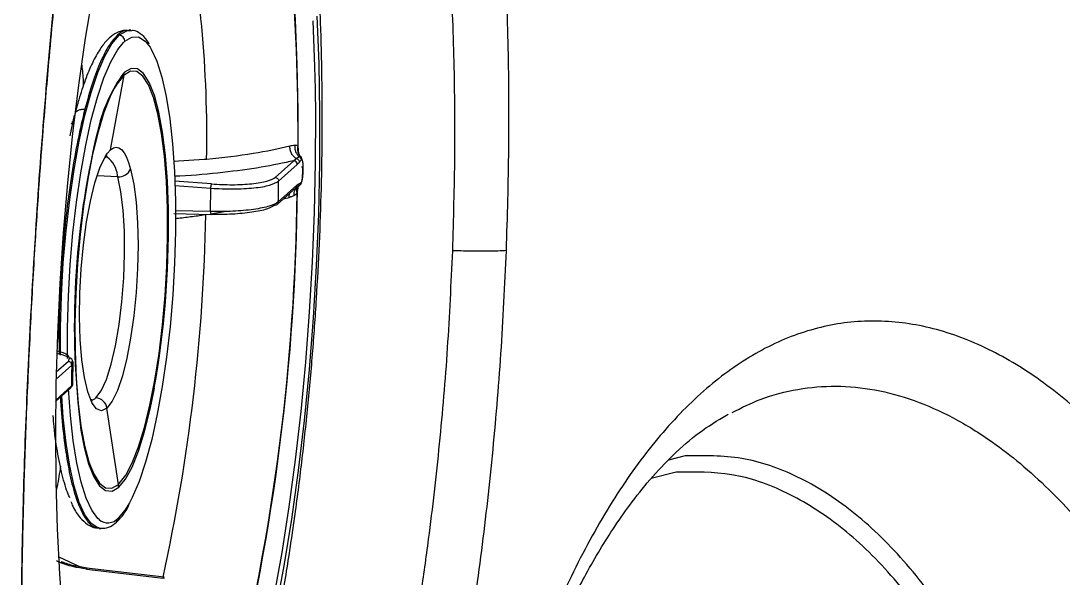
# Model space of a CAD drawing. Extents: x 400 to 501, y 484 to 634.
# Drawn here: x 411.449 to 414.917, y 553.985 to 555.84 of the extents above; entities that cross this region are included whole.
import ezdxf

# ---------------------------------------------------------------- set-up
doc = ezdxf.new("R2010")
doc.units = 0
doc.header["$MEASUREMENT"] = 0
doc.layers.add('1', color=4, linetype='Continuous')
doc.layers.add('DIM', color=3, linetype='Continuous')

# ---------------------------------------------------------------- blocks, each defined once
blk = doc.blocks.new('2026 GRANDEE')
at = {"layer": '1', "color": 3, "linetype": 'Continuous', "lineweight": 25}
for p, q in [((-38.6488, -41.0485), (-38.6539, -41.0482)), ((-38.6102, -41.0322), (-38.616, -41.0318)), ((-38.6339, -41.0727), (-38.6299, -41.0689)), ((-38.6774, -41.4299), (-38.6322, -41.1811)), ((-38.8122, -41.3829), (-38.7967, -41.3147)), ((-38.808, -41.342), (-38.7991, -41.3368)), ((-38.8016, -41.3362), (-38.8064, -41.3383)), ((-38.6877, -41.4416), (-38.6774, -41.4299)), ((-38.3662, -41.4627), (-38.4674, -41.469)), ((-38.3575, -41.4619), (-38.3662, -41.4627)), ((-38.067, -41.4664), (-38.1291, -41.5218)), ((-38.1181, -41.5341), (-38.0559, -41.4786)), ((-38.0577, -41.4594), (-38.067, -41.4664)), ((-38.0492, -41.453), (-38.0577, -41.4594)), ((-38.0457, -41.4525), (-38.0492, -41.453)), ((-38.653, -41.5194), (-38.7222, -41.5163)), ((-38.0376, -41.5031), (-38.0373, -41.4879)), ((-38.0373, -41.4879), (-38.0375, -41.4854)), ((-38.341, -41.5437), (-38.4641, -41.5345)), ((-38.4639, -41.549), (-38.3435, -41.5579)), ((-38.057, -41.548), (-38.119, -41.6035)), ((-38.0557, -41.5526), (-38.0505, -41.5503)), ((-38.3445, -41.6356), (-38.3434, -41.5579)), ((-38.1231, -41.612), (-38.0606, -41.5562)), ((-38.0605, -41.5561), (-38.0545, -41.5521)), ((-38.1017, -41.5929), (-38.0829, -41.5882)), ((-38.4665, -41.6424), (-38.3424, -41.6452)), ((-38.3445, -41.6356), (-38.4624, -41.6329)), ((-38.3688, -41.6467), (-38.3601, -41.6455)), ((-38.344, -41.6427), (-38.2995, -41.635)), ((-38.8175, -42.134), (-38.8581, -42.1702)), ((-38.8064, -42.1462), (-38.8047, -42.1346)), ((-38.8027, -42.2046), (-38.8018, -42.1349)), ((-38.8586, -42.1928), (-38.8064, -42.1462)), ((-38.8057, -42.2046), (-38.8074, -42.2156)), ((-38.86, -42.2674), (-38.8106, -42.2233)), ((-38.8074, -42.2156), (-38.8599, -42.2625)), ((-38.6509, -42.5432), (-38.6892, -42.2894)), ((-36.6276, -42.3126), (-36.6215, -42.3098)), ((-36.765, -42.4488), (-36.8205, -42.4623)), ((-36.7947, -42.5031), (-36.8779, -42.5234)), ((-38.7152, -42.6896), (-38.7094, -42.6899)), ((-38.6629, -42.673), (-38.6578, -42.6687)), ((-38.7795, -42.8177), (-38.8488, -42.786)), ((-38.8415, -42.7998), (-38.8342, -42.8029)), ((-38.7548, -42.822), (-38.7903, -42.8158)), ((-38.7577, -42.8251), (-38.5025, -42.8553)), ((-38.4986, -42.8525), (-38.7571, -42.8219))]:
    blk.add_line(p, q, dxfattribs=at)
at = {"layer": '1', "color": 3, "linetype": 'Continuous', "lineweight": 25, "flags": 128}
for points in [[(-38.0529, -41.4217), (-38.0531, -41.3013), (-38.0561, -41.1467), (-38.0621, -40.9974), (-38.0712, -40.8543), (-38.0832, -40.7185), (-38.098, -40.591), (-38.1157, -40.4727), (-38.1359, -40.3644), (-38.1587, -40.2669), (-38.1838, -40.1809), (-38.211, -40.1071), (-38.2213, -40.0836)], [(-38.5108, -40.1058), (-38.547, -40.1878), (-38.5823, -40.2819), (-38.6164, -40.3875), (-38.6492, -40.5038), (-38.6802, -40.63), (-38.7095, -40.7652), (-38.7366, -40.9084), (-38.7614, -41.0586), (-38.7838, -41.2147), (-38.8036, -41.3755), (-38.8206, -41.5399), (-38.8348, -41.7068), (-38.8459, -41.8748), (-38.854, -42.0429), (-38.859, -42.2098), (-38.8608, -42.3742), (-38.8594, -42.5351), (-38.8549, -42.6913), (-38.8472, -42.8415), (-38.8365, -42.9848)], [(-38.1765, -40.2211), (-38.1743, -40.2284), (-38.1495, -40.3214), (-38.1273, -40.4263), (-38.1078, -40.5424), (-38.0911, -40.6686), (-38.0775, -40.8041), (-38.0669, -40.9478), (-38.0595, -41.0987), (-38.0554, -41.2554), (-38.0545, -41.4169)], [(-38.3302, -43.6461), (-38.293, -43.5617), (-38.2568, -43.4645), (-38.2218, -43.3552), (-38.1883, -43.2346), (-38.1566, -43.1037), (-38.1269, -42.9634), (-38.0994, -42.8148), (-38.0744, -42.6591), (-38.052, -42.4975), (-38.0324, -42.3311), (-38.0157, -42.1613), (-38.0022, -41.9892), (-37.9918, -41.8164), (-37.9847, -41.6439), (-37.9809, -41.4733), (-37.9804, -41.3057), (-37.9833, -41.1424), (-37.9896, -40.9848)], [(-37.9956, -41.2278), (-37.9973, -41.1532), (-38.0032, -41.0008)], [(-38.8439, -42.1136), (-38.8437, -42.0219), (-38.8406, -41.9147), (-38.8344, -41.8065), (-38.8253, -41.6993), (-38.8133, -41.5948), (-38.7987, -41.4949), (-38.7818, -41.4012), (-38.7628, -41.3153), (-38.742, -41.2387), (-38.7198, -41.1727), (-38.6966, -41.1184), (-38.6728, -41.0768), (-38.6488, -41.0485)], [(-38.6473, -41.0472), (-38.6235, -41.0336), (-38.6081, -41.0324)], [(-38.6299, -41.0689), (-38.6065, -41.0548), (-38.5838, -41.0545), (-38.562, -41.068), (-38.5454, -41.0889)], [(-38.8201, -42.1239), (-38.8202, -42.0225), (-38.8173, -41.9175), (-38.8113, -41.8117), (-38.8024, -41.7067), (-38.7907, -41.6043), (-38.7765, -41.5064), (-38.76, -41.4146), (-38.7414, -41.3304), (-38.7211, -41.2553), (-38.6994, -41.1906), (-38.6767, -41.1374), (-38.6534, -41.0966), (-38.6339, -41.0727)], [(-38.5454, -41.0889), (-38.5416, -41.0951), (-38.5229, -41.1353), (-38.5062, -41.1879), (-38.4918, -41.2521), (-38.4799, -41.3268), (-38.4708, -41.4105), (-38.4646, -41.5021), (-38.4614, -41.5997), (-38.4613, -41.7019), (-38.4643, -41.8068), (-38.4702, -41.9127), (-38.4791, -42.0177), (-38.4908, -42.12), (-38.505, -42.2179), (-38.5216, -42.3098), (-38.5402, -42.394), (-38.5605, -42.469), (-38.5822, -42.5337), (-38.6048, -42.5869), (-38.6141, -42.6047)], [(-38.6483, -42.5408), (-38.6264, -42.5129), (-38.6048, -42.4719), (-38.584, -42.4186), (-38.5643, -42.3541), (-38.5462, -42.2797), (-38.5299, -42.1969), (-38.516, -42.1073), (-38.5045, -42.0128), (-38.4958, -41.9152), (-38.4901, -41.8166), (-38.4874, -41.719), (-38.4878, -41.6241), (-38.4913, -41.5341), (-38.4978, -41.4507), (-38.5073, -41.3756), (-38.5194, -41.3103), (-38.534, -41.2561), (-38.5508, -41.2141), (-38.5693, -41.1852), (-38.5894, -41.1699), (-38.6105, -41.1685), (-38.6322, -41.1811)], [(-38.4845, -41.6467), (-38.4848, -41.6259), (-38.4882, -41.5338), (-38.4947, -41.4485), (-38.5042, -41.3715), (-38.5165, -41.3046), (-38.5313, -41.249), (-38.5483, -41.2059), (-38.5672, -41.1761), (-38.5876, -41.1604), (-38.6091, -41.1589), (-38.6313, -41.1717)], [(-38.6347, -41.1835), (-38.6566, -41.2114), (-38.6654, -41.2264)], [(-38.6654, -41.2264), (-38.6782, -41.2524), (-38.6991, -41.3057), (-38.7188, -41.3702), (-38.7369, -41.4447), (-38.7531, -41.5275), (-38.7671, -41.617), (-38.7786, -41.7116), (-38.7872, -41.8091), (-38.793, -41.9077), (-38.7957, -42.0054), (-38.7953, -42.1002), (-38.7918, -42.1902), (-38.7852, -42.2736), (-38.7758, -42.3487), (-38.7637, -42.414), (-38.7491, -42.4682), (-38.7441, -42.4827)], [(-38.1323, -42.9152), (-38.1064, -42.77), (-38.0828, -42.6184), (-38.0617, -42.4614), (-38.0433, -42.3003), (-38.0277, -42.1361), (-38.015, -41.97), (-38.0053, -41.8032), (-37.9986, -41.637), (-37.995, -41.4725), (-37.9946, -41.3108), (-37.9956, -41.2278)], [(-38.7354, -42.2779), (-38.7395, -42.2707), (-38.7531, -42.2357), (-38.7644, -42.1879), (-38.7729, -42.1289), (-38.7784, -42.0608), (-38.7806, -41.9858), (-38.7795, -41.9065), (-38.7752, -41.8256), (-38.7677, -41.7458), (-38.7573, -41.67), (-38.7444, -41.6006), (-38.7294, -41.54), (-38.7129, -41.4903), (-38.6953, -41.4532), (-38.6877, -41.4416)], [(-38.6774, -41.4299), (-38.6679, -41.4235), (-38.6585, -41.4213), (-38.6494, -41.4232), (-38.6406, -41.4294), (-38.6323, -41.4397), (-38.6244, -41.4541), (-38.6171, -41.4723), (-38.6104, -41.4943)], [(-38.6104, -41.4943), (-38.5999, -41.544), (-38.5922, -41.604), (-38.5875, -41.6724), (-38.5859, -41.7469), (-38.5875, -41.8252), (-38.5922, -41.9045), (-38.5999, -41.9824), (-38.6104, -42.0563), (-38.6232, -42.1237), (-38.638, -42.1825), (-38.6543, -42.2307), (-38.6715, -42.2667), (-38.6892, -42.2894)], [(-38.7259, -42.255), (-38.7083, -42.2317), (-38.6911, -42.194), (-38.675, -42.1433), (-38.6607, -42.0817), (-38.6487, -42.0115), (-38.6395, -41.9353), (-38.6333, -41.8561), (-38.6305, -41.777), (-38.6312, -41.701), (-38.6353, -41.631), (-38.6427, -41.5697), (-38.653, -41.5194)], [(-38.7153, -42.6602), (-38.7195, -42.6564), (-38.7399, -42.6293), (-38.7587, -42.5891), (-38.7754, -42.5364), (-38.7898, -42.4722), (-38.8016, -42.3976), (-38.8107, -42.3138), (-38.8168, -42.2254)], [(-38.6502, -42.5527), (-38.6279, -42.5259), (-38.6058, -42.4855), (-38.5845, -42.4324), (-38.5643, -42.3677), (-38.5456, -42.2927), (-38.5315, -42.2234)], [(-38.7118, -42.6897), (-38.7196, -42.688), (-38.7418, -42.6734), (-38.7625, -42.645), (-38.7816, -42.6033), (-38.7986, -42.5489), (-38.8132, -42.4828), (-38.8252, -42.4061), (-38.8344, -42.3202), (-38.8394, -42.249)], [(-38.6892, -42.2894), (-38.7069, -42.298), (-38.7239, -42.2917), (-38.7354, -42.2779)], [(-38.7757, -42.3632), (-38.765, -42.4198), (-38.7502, -42.4754), (-38.7332, -42.5185), (-38.7143, -42.5483), (-38.6939, -42.5641), (-38.6724, -42.5656), (-38.6502, -42.5527)], [(-38.7441, -42.4827), (-38.7323, -42.5102), (-38.7137, -42.5392), (-38.6937, -42.5545), (-38.6726, -42.5558), (-38.6509, -42.5432)], [(-38.6141, -42.6047), (-38.6281, -42.6277), (-38.6517, -42.6554)]]:
    blk.add_lwpolyline(points, dxfattribs=at)
at = {"layer": '1', "color": 3, "linetype": 'Continuous', "lineweight": 25}
for centre, radius, start, end in [((-42.3472, -41.3878), 3.9904, 358.9346, 11.6394), ((-38.5914, -41.1125), 0.086, 130.5548, 131.8559), ((-38.6502, -41.0688), 0.0203, 359.6015, 86.0875), ((-38.2173, -41.4787), 0.5154, 143.4451, 168.311), ((-38.5733, -41.247), 0.0884, 131.7847, 134.0408), ((-38.6886, -41.1709), 0.0573, 349.7173, 359.2235), ((-36.0532, -42.0151), 2.7446, 166.4963, 187.2852), ((-38.7398, -41.5228), 0.0858, 5.7079, 53.3798), ((-38.0681, -41.4785), 0.0122, 359.6015, 84.6573), ((-38.9915, -41.6096), 0.3502, 14.9174, 15.7973), ((-38.6501, -41.4757), 0.0438, 266.1296, 334.8925), ((-38.068, -41.548), 0.011, 312.0118, 359.5925), ((-45.2466, -41.5005), 7.1902, 345.96367, 359.4159), ((-45.4449, -41.4801), 7.3904, 346.13309, 359.36885), ((-41.5621, -41.6858), 3.0778, 349.9411, 0.7276), ((-44.4925, -41.5331), 6.1334, 347.58244, 358.94988), ((-38.7446, -42.2374), 0.0256, 273.1409, 316.7327), ((-38.7294, -42.2956), 0.0407, 8.6928, 85.0796), ((-38.7102, -42.4769), 0.0889, 311.7918, 314.0337), ((-38.709, -42.552), 0.0587, 359.2374, 8.5807), ((-38.6858, -42.6264), 0.0448, 228.8966, 319.6155), ((-38.6701, -42.6553), 0.0184, 312.354, 359.5221)]:
    blk.add_arc(centre, radius, start, end, dxfattribs=at)
for points, knots in [([(-38.9437, -42.0059), (-38.9361, -41.8708), (-38.9209, -41.6011), (-38.8899, -41.2009), (-38.8537, -40.8125), (-38.8122, -40.4421), (-38.7664, -40.095), (-38.7169, -39.7765), (-38.6649, -39.4875), (-38.6274, -39.3188), (-38.609, -39.2359)], [0, 0, 0, 0, 0.130507, 0.260505, 0.389534, 0.517054, 0.642456, 0.765134, 0.884483, 1, 1, 1, 1]), ([(-38.9427, -42.0048), (-38.938, -41.9184), (-38.9294, -41.7606), (-38.915, -41.5472), (-38.9025, -41.3786), (-38.8914, -41.2416), (-38.8756, -41.0582), (-38.8525, -40.8162), (-38.8198, -40.52), (-38.7841, -40.2378), (-38.7547, -40.0329), (-38.7331, -39.8949), (-38.7184, -39.8045), (-38.6996, -39.6948), (-38.6751, -39.562), (-38.6457, -39.414), (-38.6236, -39.317), (-38.6121, -39.2668)], [0, 0, 0, 0, 0.0842268, 0.153685, 0.2083863, 0.2496864, 0.2890878, 0.3907135, 0.4935272, 0.5963196, 0.6948559, 0.7249673, 0.7580639, 0.8030217, 0.8596734, 0.9274043, 1, 1, 1, 1]), ([(-37.3642, -39.525), (-37.2516, -39.5853), (-37.0261, -39.706), (-36.6532, -39.9009), (-36.2518, -40.1046), (-35.811, -40.3197), (-35.4265, -40.5077), (-35.1252, -40.6695), (-34.918, -40.7925), (-34.7457, -40.9129), (-34.6114, -41.03), (-34.5139, -41.1328), (-34.4304, -41.2454), (-34.3626, -41.3653), (-34.3098, -41.487), (-34.2663, -41.6207), (-34.2228, -41.8014), (-34.1873, -42.0331), (-34.1623, -42.3122), (-34.1474, -42.5944), (-34.1386, -42.8778), (-34.132, -43.252), (-34.1293, -43.7167), (-34.1294, -44.0867), (-34.1295, -44.2715)], [0, 0, 0, 0, 0.100112, 0.200649, 0.300724, 0.400619, 0.500675, 0.542374, 0.583963, 0.625534, 0.646387, 0.66732, 0.688265, 0.703912, 0.719523, 0.7351, 0.750689, 0.778681, 0.806702, 0.834709, 0.86271, 0.890722, 0.945416, 1, 1, 1, 1]), ([(-34.2687, -44.2491), (-34.2686, -44.0183), (-34.2684, -43.5588), (-34.2733, -43.0082), (-34.2859, -42.5983), (-34.3002, -42.3264), (-34.3238, -42.0577), (-34.3574, -41.8348), (-34.3986, -41.662), (-34.44, -41.5348), (-34.491, -41.4188), (-34.5578, -41.3037), (-34.6403, -41.1965), (-34.7368, -41.0983), (-34.8709, -40.9846), (-35.0419, -40.8674), (-35.2457, -40.7472), (-35.5115, -40.6039), (-35.8348, -40.4422), (-36.1972, -40.2631), (-36.5347, -40.0924), (-36.845, -39.9306), (-37.139, -39.7738), (-37.3177, -39.6762), (-37.4084, -39.6266)], [0, 0, 0, 0, 0.069459, 0.138289, 0.16579, 0.193316, 0.220796, 0.248195, 0.263443, 0.278468, 0.293631, 0.309366, 0.330489, 0.351232, 0.372605, 0.415684, 0.457523, 0.499454, 0.583151, 0.667533, 0.75002, 0.834299, 0.915826, 1, 1, 1, 1]), ([(-37.4822, -39.741), (-37.3857, -39.7973), (-37.1945, -39.9091), (-36.8697, -40.089), (-36.5185, -40.2765), (-36.1359, -40.4753), (-35.806, -40.6477), (-35.5462, -40.7923), (-35.364, -40.9005), (-35.1934, -41.0135), (-35.038, -41.1356), (-34.9243, -41.2475), (-34.8401, -41.357), (-34.7823, -41.4518), (-34.733, -41.5588), (-34.6885, -41.69), (-34.6516, -41.8491), (-34.6235, -42.034), (-34.601, -42.2572), (-34.5853, -42.5167), (-34.5721, -42.9056), (-34.5664, -43.391), (-34.5662, -43.7783), (-34.566, -43.9716)], [0, 0, 0, 0, 0.100049, 0.198259, 0.298532, 0.39842, 0.498155, 0.540017, 0.581633, 0.624439, 0.657079, 0.688784, 0.704911, 0.720911, 0.736258, 0.751321, 0.771655, 0.792484, 0.813401, 0.844807, 0.876245, 0.938247, 1, 1, 1, 1]), ([(-37.36, -41.7654), (-37.3566, -41.6523), (-37.3499, -41.426), (-37.3524, -41.0906), (-37.3638, -40.7614), (-37.3849, -40.4418), (-37.4142, -40.1331), (-37.4404, -39.941), (-37.4535, -39.8448)], [0, 0, 0, 0, 0.165418, 0.331154, 0.497365, 0.664182, 0.831706, 1, 1, 1, 1]), ([(-37.4535, -39.8448), (-37.3399, -39.9113), (-37.1127, -40.0445), (-36.7202, -40.2595), (-36.2918, -40.4857), (-35.9232, -40.679), (-35.64, -40.8368), (-35.4546, -40.9465), (-35.2665, -41.0698), (-35.1124, -41.1902), (-34.997, -41.3069), (-34.9194, -41.4042), (-34.8556, -41.5119), (-34.8071, -41.6266), (-34.7717, -41.7415), (-34.7441, -41.865), (-34.716, -42.0375), (-34.6934, -42.2611), (-34.6726, -42.6223), (-34.6624, -43.0728), (-34.6607, -43.4323), (-34.6599, -43.6105)], [0, 0, 0, 0, 0.125148, 0.25039, 0.375567, 0.500491, 0.547379, 0.594003, 0.640694, 0.687832, 0.708964, 0.729935, 0.750735, 0.766255, 0.781794, 0.79741, 0.813088, 0.844674, 0.876247, 0.938648, 1, 1, 1, 1]), ([(-37.634, -39.9575), (-37.6266, -40.0084), (-37.6126, -40.1042), (-37.5954, -40.2446), (-37.5802, -40.384), (-37.5671, -40.5265), (-37.5557, -40.6758), (-37.5435, -40.8765), (-37.5338, -41.1327), (-37.5308, -41.4486), (-37.5368, -41.6603), (-37.5399, -41.7659)], [0, 0, 0, 0, 0.0955376, 0.1797004, 0.2524504, 0.3406696, 0.424206, 0.5030424, 0.671591, 0.8360534, 1, 1, 1, 1]), ([(-38.2222, -43.4604), (-38.2201, -43.4527), (-38.2008, -43.384), (-38.17, -43.2473), (-38.1295, -43.0538), (-38.0951, -42.8592), (-38.0661, -42.6694), (-38.0418, -42.4821), (-38.0214, -42.2962), (-38.0046, -42.1109), (-37.9914, -41.926), (-37.9816, -41.7413), (-37.9752, -41.557), (-37.9723, -41.3728), (-37.9731, -41.1888), (-37.977, -41.0252), (-37.9817, -40.9239), (-37.9836, -40.8828)], [0, 0, 0, 0, 0.010065, 0.090266, 0.173069, 0.25066, 0.32474, 0.396501, 0.46673, 0.535983, 0.604688, 0.673205, 0.74183, 0.810831, 0.880581, 0.951523, 1, 1, 1, 1]), ([(-38.6159, -41.0335), (-38.6224, -41.033), (-38.6391, -41.0317), (-38.6642, -41.0436), (-38.6893, -41.0638), (-38.7137, -41.0951), (-38.738, -41.1391), (-38.7615, -41.1958), (-38.7808, -41.2542), (-38.7918, -41.2954), (-38.7962, -41.3116)], [0, 0, 0, 0, 0.06913, 0.177902, 0.293861, 0.432361, 0.59037, 0.747268, 0.900308, 1, 1, 1, 1]), ([(-38.6539, -41.0482), (-38.6634, -41.0585), (-38.6824, -41.0792), (-38.7106, -41.1344), (-38.7378, -41.2046), (-38.7544, -41.2646), (-38.7627, -41.2946)], [0, 0, 0, 0, 0.2500004, 0.5000001, 0.749999, 1, 1, 1, 1]), ([(-38.6197, -41.0335), (-38.6215, -41.033), (-38.6326, -41.0304), (-38.6442, -41.0401), (-38.6539, -41.0482)], [0, 0, 0, 0, 0.164634, 1, 1, 1, 1]), ([(-38.5486, -41.078), (-38.551, -41.0738), (-38.5595, -41.0586), (-38.5766, -41.0441), (-38.5951, -41.0326), (-38.6054, -41.0333), (-38.6071, -41.0335)], [0, 0, 0, 0, 0.15644, 0.567552, 0.929204, 1, 1, 1, 1]), ([(-38.7732, -41.1482), (-38.7713, -41.1657), (-38.7689, -41.1876), (-38.7681, -41.213), (-38.768, -41.218)], [0, 0, 0, 0, 0.802834, 1, 1, 1, 1]), ([(-38.7627, -41.2946), (-38.7706, -41.3277), (-38.7866, -41.3941), (-38.8068, -41.5089), (-38.8237, -41.6314), (-38.8367, -41.76), (-38.8452, -41.8908), (-38.8495, -42.009), (-38.8488, -42.0802), (-38.8485, -42.1099)], [0, 0, 0, 0, 0.1490029, 0.2980055, 0.447008, 0.596011, 0.7450136, 0.8940163, 1, 1, 1, 1]), ([(-38.7947, -41.309), (-38.7944, -41.308), (-38.7933, -41.3041), (-38.7868, -41.2991), (-38.776, -41.2947), (-38.7671, -41.2946), (-38.7627, -41.2946)], [0, 0, 0, 0, 0.098311, 0.398848, 0.699428, 1, 1, 1, 1]), ([(-38.0805, -41.4178), (-38.1191, -41.4267), (-38.1984, -41.4448), (-38.3036, -41.4561), (-38.3575, -41.4619)], [0, 0, 0, 0, 0.487143, 1, 1, 1, 1]), ([(-38.0643, -41.4151), (-38.0672, -41.4154), (-38.0725, -41.416), (-38.078, -41.4173), (-38.0805, -41.4178)], [0, 0, 0, 0, 0.560582, 1, 1, 1, 1]), ([(-38.0577, -41.4594), (-38.061, -41.4574), (-38.0677, -41.4532), (-38.0752, -41.4425), (-38.08, -41.4303), (-38.0803, -41.4219), (-38.0805, -41.4178)], [0, 0, 0, 0, 0.251088, 0.51065, 0.764606, 1, 1, 1, 1]), ([(-38.0643, -41.4151), (-38.0644, -41.4186), (-38.0645, -41.4257), (-38.0616, -41.4363), (-38.0566, -41.446), (-38.0517, -41.4506), (-38.0492, -41.453)], [0, 0, 0, 0, 0.240144, 0.493169, 0.749787, 1, 1, 1, 1]), ([(-38.0545, -41.4169), (-38.0562, -41.4162), (-38.0594, -41.4149), (-38.0628, -41.415), (-38.0643, -41.4151)], [0, 0, 0, 0, 0.560332, 1, 1, 1, 1]), ([(-38.0545, -41.4169), (-38.0551, -41.4201), (-38.0562, -41.4268), (-38.0549, -41.4366), (-38.0516, -41.4457), (-38.0476, -41.4503), (-38.0457, -41.4525)], [0, 0, 0, 0, 0.241769, 0.494693, 0.750425, 1, 1, 1, 1]), ([(-38.0517, -41.4375), (-38.0516, -41.4366), (-38.051, -41.4288), (-38.0529, -41.4225), (-38.0545, -41.4169)], [0, 0, 0, 0, 0.108411, 1, 1, 1, 1]), ([(-38.043, -41.4553), (-38.0453, -41.4527), (-38.0503, -41.4471), (-38.0511, -41.4406), (-38.0516, -41.4371)], [0, 0, 0, 0, 0.465613, 1, 1, 1, 1]), ([(-38.6941, -41.4568), (-38.6913, -41.4538), (-38.6876, -41.4498), (-38.6891, -41.4506), (-38.6895, -41.4507)], [0, 0, 0, 0, 0.741415, 1, 1, 1, 1]), ([(-38.067, -41.4664), (-38.1021, -41.474), (-38.1724, -41.4893), (-38.3026, -41.5059), (-38.4012, -41.5157), (-38.4586, -41.5181), (-38.4644, -41.5183)], [0, 0, 0, 0, 0.320676, 0.641983, 0.963886, 1, 1, 1, 1]), ([(-38.0577, -41.4594), (-38.0565, -41.4599), (-38.0541, -41.4609), (-38.0513, -41.4637), (-38.0493, -41.4671), (-38.0491, -41.4696), (-38.0489, -41.4708)], [0, 0, 0, 0, 0.243023, 0.499962, 0.756892, 1, 1, 1, 1]), ([(-38.0559, -41.4786), (-38.0546, -41.4774), (-38.0523, -41.4751), (-38.05, -41.4722), (-38.0489, -41.4708)], [0, 0, 0, 0, 0.5599762, 1, 1, 1, 1]), ([(-38.0492, -41.453), (-38.0484, -41.4535), (-38.0466, -41.4547), (-38.0446, -41.4573), (-38.0433, -41.4603), (-38.0431, -41.4623), (-38.043, -41.4634)], [0, 0, 0, 0, 0.2452922, 0.4999523, 0.7546616, 1, 1, 1, 1]), ([(-38.0489, -41.4708), (-38.0478, -41.4694), (-38.0459, -41.4669), (-38.0439, -41.4644), (-38.043, -41.4634)], [0, 0, 0, 0, 0.560002, 1, 1, 1, 1]), ([(-38.0457, -41.4525), (-38.045, -41.4532), (-38.0437, -41.4544), (-38.0424, -41.4569), (-38.0415, -41.4595), (-38.0415, -41.4614), (-38.0415, -41.4623)], [0, 0, 0, 0, 0.246572, 0.499977, 0.753463, 1, 1, 1, 1]), ([(-38.042, -41.4569), (-38.042, -41.4567), (-38.0423, -41.4538), (-38.044, -41.4531), (-38.0457, -41.4525)], [0, 0, 0, 0, 0.065238, 1, 1, 1, 1]), ([(-38.043, -41.4634), (-38.0427, -41.463), (-38.0422, -41.4625), (-38.0417, -41.4624), (-38.0415, -41.4623)], [0, 0, 0, 0, 0.559786, 1, 1, 1, 1]), ([(-38.0399, -41.4639), (-38.0401, -41.4628), (-38.0407, -41.4588), (-38.0419, -41.4564), (-38.0428, -41.4547)], [0, 0, 0, 0, 0.2528859, 1, 1, 1, 1]), ([(-38.0415, -41.4623), (-38.041, -41.4624), (-38.0402, -41.4627), (-38.039, -41.4657), (-38.038, -41.4709), (-38.0375, -41.4789), (-38.0375, -41.4854), (-38.0375, -41.4889)], [0, 0, 0, 0, 0.150701, 0.31436, 0.496161, 0.733797, 1, 1, 1, 1]), ([(-38.0432, -41.5421), (-38.0424, -41.5402), (-38.0405, -41.5359), (-38.039, -41.5257), (-38.038, -41.514), (-38.0377, -41.5065), (-38.0376, -41.5028)], [0, 0, 0, 0, 0.217567, 0.490268, 0.749934, 1, 1, 1, 1]), ([(-38.0377, -41.504), (-38.0378, -41.5085), (-38.038, -41.5168), (-38.0393, -41.5277), (-38.0409, -41.5351), (-38.042, -41.5375), (-38.0425, -41.5386)], [0, 0, 0, 0, 0.33334, 0.622538, 0.821721, 1, 1, 1, 1]), ([(-38.0422, -41.4863), (-38.0413, -41.4864), (-38.0395, -41.4867), (-38.0378, -41.4874), (-38.037, -41.4882), (-38.0373, -41.4886), (-38.0375, -41.4889)], [0, 0, 0, 0, 0.244368, 0.499979, 0.755569, 1, 1, 1, 1]), ([(-38.0375, -41.4889), (-38.0375, -41.4917), (-38.0376, -41.4967), (-38.0376, -41.5018), (-38.0377, -41.504)], [0, 0, 0, 0, 0.559985, 1, 1, 1, 1]), ([(-38.3435, -41.5579), (-38.3184, -41.5591), (-38.2684, -41.5615), (-38.1984, -41.5575), (-38.1429, -41.5483), (-38.1264, -41.5388), (-38.1181, -41.5341)], [0, 0, 0, 0, 0.2499975, 0.4997661, 0.7491809, 1, 1, 1, 1]), ([(-38.3435, -41.5579), (-38.3434, -41.5571), (-38.3433, -41.5555), (-38.3431, -41.5532), (-38.3429, -41.5508), (-38.3426, -41.5495), (-38.3425, -41.5488)], [0, 0, 0, 0, 0.250003, 0.500024, 0.750021, 1, 1, 1, 1]), ([(-38.3425, -41.5488), (-38.3424, -41.5481), (-38.3422, -41.5469), (-38.3418, -41.5454), (-38.3414, -41.5443), (-38.3411, -41.5439), (-38.341, -41.5437)], [0, 0, 0, 0, 0.250063, 0.500037, 0.750005, 1, 1, 1, 1]), ([(-38.341, -41.5437), (-38.3177, -41.5449), (-38.2709, -41.5473), (-38.2051, -41.5436), (-38.1524, -41.5351), (-38.1369, -41.5263), (-38.1291, -41.5218)], [0, 0, 0, 0, 0.2470743, 0.4975764, 0.7492921, 1, 1, 1, 1]), ([(-38.1291, -41.5218), (-38.1276, -41.5221), (-38.1247, -41.5227), (-38.121, -41.5256), (-38.1185, -41.5296), (-38.1182, -41.5326), (-38.1181, -41.5341)], [0, 0, 0, 0, 0.249936, 0.499968, 0.749962, 1, 1, 1, 1]), ([(-38.119, -41.6035), (-38.1188, -41.5905), (-38.1184, -41.5673), (-38.1182, -41.5442), (-38.1181, -41.5341)], [0, 0, 0, 0, 0.560059, 1, 1, 1, 1]), ([(-38.059, -41.5542), (-38.0578, -41.5538), (-38.0554, -41.5531), (-38.0525, -41.5505), (-38.0505, -41.5471), (-38.0501, -41.5446), (-38.05, -41.5433)], [0, 0, 0, 0, 0.243102, 0.499968, 0.756879, 1, 1, 1, 1]), ([(-38.05, -41.5433), (-38.0513, -41.544), (-38.0536, -41.5452), (-38.0559, -41.5472), (-38.057, -41.548)], [0, 0, 0, 0, 0.5599893, 1, 1, 1, 1]), ([(-38.0567, -41.5738), (-38.0549, -41.5666), (-38.0529, -41.5586), (-38.0532, -41.55), (-38.0533, -41.5491)], [0, 0, 0, 0, 0.900647, 1, 1, 1, 1]), ([(-38.0505, -41.5503), (-38.0497, -41.5498), (-38.0479, -41.5487), (-38.0458, -41.5463), (-38.0444, -41.5434), (-38.0442, -41.5413), (-38.0441, -41.5403)], [0, 0, 0, 0, 0.245389, 0.500037, 0.754654, 1, 1, 1, 1]), ([(-38.0441, -41.5403), (-38.0452, -41.5409), (-38.0472, -41.542), (-38.0491, -41.5429), (-38.05, -41.5433)], [0, 0, 0, 0, 0.560015, 1, 1, 1, 1]), ([(-38.0459, -41.5462), (-38.0456, -41.5459), (-38.0445, -41.545), (-38.043, -41.5425), (-38.0427, -41.5401), (-38.0425, -41.5386)], [0, 0, 0, 0, 0.155231, 0.488149, 1, 1, 1, 1]), ([(-38.0425, -41.5386), (-38.0428, -41.539), (-38.0433, -41.5398), (-38.0439, -41.5401), (-38.0441, -41.5403)], [0, 0, 0, 0, 0.559764, 1, 1, 1, 1]), ([(-38.0829, -41.5875), (-38.0827, -41.5835), (-38.0825, -41.5784), (-38.0805, -41.5744), (-38.0801, -41.5736)], [0, 0, 0, 0, 0.793032, 1, 1, 1, 1]), ([(-38.0829, -41.5882), (-38.0798, -41.5872), (-38.0742, -41.5853), (-38.0688, -41.5827), (-38.0665, -41.5815)], [0, 0, 0, 0, 0.559341, 1, 1, 1, 1]), ([(-38.0665, -41.5815), (-38.0665, -41.5782), (-38.0664, -41.5715), (-38.0635, -41.5623), (-38.0597, -41.5577), (-38.0578, -41.5555)], [0, 0, 0, 0, 0.324639, 0.666644, 1, 1, 1, 1]), ([(-38.0665, -41.5815), (-38.0646, -41.5804), (-38.0612, -41.5784), (-38.0581, -41.5752), (-38.0567, -41.5738)], [0, 0, 0, 0, 0.558673, 1, 1, 1, 1]), ([(-38.0567, -41.5738), (-38.0572, -41.571), (-38.0581, -41.5654), (-38.0571, -41.5586), (-38.0549, -41.5554), (-38.0542, -41.5542)], [0, 0, 0, 0, 0.375949, 0.769225, 1, 1, 1, 1]), ([(-38.0543, -41.555), (-38.0543, -41.555), (-38.0545, -41.5552), (-38.0544, -41.5544), (-38.0543, -41.5537)], [0, 0, 0, 0, 0.141901, 1, 1, 1, 1]), ([(-38.119, -41.6035), (-38.1273, -41.6083), (-38.1439, -41.6178), (-38.1992, -41.6289), (-38.2693, -41.6357), (-38.3194, -41.6357), (-38.3445, -41.6356)], [0, 0, 0, 0, 0.249994, 0.499768, 0.749188, 1, 1, 1, 1]), ([(-38.1304, -41.6143), (-38.138, -41.6188), (-38.1533, -41.6279), (-38.2054, -41.6385), (-38.2714, -41.6452), (-38.3188, -41.6452), (-38.3424, -41.6452)], [0, 0, 0, 0, 0.2470653, 0.4975633, 0.7492834, 1, 1, 1, 1]), ([(-38.119, -41.6035), (-38.1192, -41.6049), (-38.1196, -41.6079), (-38.1222, -41.6115), (-38.1259, -41.614), (-38.1289, -41.6142), (-38.1304, -41.6143)], [0, 0, 0, 0, 0.249982, 0.499929, 0.749983, 1, 1, 1, 1]), ([(-38.0829, -41.5882), (-38.0829, -41.5881), (-38.0829, -41.5878), (-38.0829, -41.5876), (-38.0829, -41.5875)], [0, 0, 0, 0, 0.559063, 1, 1, 1, 1]), ([(-38.462, -41.6584), (-38.4469, -41.6567), (-38.4151, -41.6531), (-38.3848, -41.6489), (-38.3688, -41.6467)], [0, 0, 0, 0, 0.4718535, 1, 1, 1, 1]), ([(-38.3445, -41.6356), (-38.3445, -41.6364), (-38.3445, -41.6379), (-38.3443, -41.6401), (-38.3441, -41.6419), (-38.3439, -41.6429), (-38.3438, -41.6434)], [0, 0, 0, 0, 0.250017, 0.499997, 0.74996, 1, 1, 1, 1]), ([(-38.3438, -41.6434), (-38.3437, -41.6438), (-38.3435, -41.6446), (-38.3432, -41.6452), (-38.3428, -41.6455), (-38.3425, -41.6453), (-38.3424, -41.6452)], [0, 0, 0, 0, 0.25004, 0.50005, 0.750023, 1, 1, 1, 1]), ([(-38.9133, -44.5256), (-38.9034, -44.6021), (-38.8836, -44.7555), (-38.8451, -44.9514), (-38.7998, -45.1203), (-38.7471, -45.2577), (-38.6874, -45.3627), (-38.6208, -45.4338), (-38.548, -45.4701), (-38.4694, -45.471), (-38.386, -45.4366), (-38.2988, -45.3674), (-38.2089, -45.2641), (-38.1175, -45.128), (-38.026, -44.961), (-37.9357, -44.7648), (-37.848, -44.5419), (-37.7642, -44.2945), (-37.6855, -44.0254), (-37.6131, -43.7373), (-37.5481, -43.4328), (-37.4912, -43.1148), (-37.4433, -42.7862), (-37.4051, -42.4498), (-37.3761, -42.1085), (-37.3654, -41.8797), (-37.36, -41.7654)], [0, 0, 0, 0, 0.041661, 0.083542, 0.125624, 0.167885, 0.210293, 0.252815, 0.295413, 0.338042, 0.380653, 0.4232, 0.465642, 0.507942, 0.550065, 0.591979, 0.633667, 0.675118, 0.716331, 0.757315, 0.798089, 0.838682, 0.879127, 0.919464, 0.959739, 1, 1, 1, 1]), ([(-37.5399, -41.7659), (-37.5448, -41.8738), (-37.5547, -42.0889), (-37.5821, -42.4104), (-37.6134, -42.6835), (-37.6455, -42.9109), (-37.6748, -43.0928), (-37.7071, -43.2712), (-37.7427, -43.447), (-37.7725, -43.5798), (-37.795, -43.6734), (-37.8086, -43.7284), (-37.823, -43.7845), (-37.8381, -43.8418), (-37.854, -43.9), (-37.8707, -43.9591), (-37.8886, -44.0199), (-37.9094, -44.0886), (-37.9354, -44.1704), (-37.9684, -44.2688), (-38.007, -44.3763), (-38.0472, -44.4804), (-38.0848, -44.5709), (-38.1197, -44.6495), (-38.1549, -44.7241), (-38.1916, -44.7966), (-38.2285, -44.8642), (-38.275, -44.9428), (-38.3303, -45.0258), (-38.3954, -45.1073), (-38.4584, -45.1703), (-38.5273, -45.2212), (-38.5993, -45.2492), (-38.6606, -45.2531), (-38.6932, -45.2347), (-38.7031, -45.2291)], [0, 0, 0, 0, 0.05562, 0.110847, 0.166647, 0.19954, 0.233251, 0.266492, 0.299833, 0.334741, 0.345692, 0.357044, 0.368796, 0.380948, 0.393499, 0.406448, 0.419796, 0.434255, 0.453391, 0.477192, 0.505645, 0.535102, 0.560795, 0.582733, 0.605776, 0.631737, 0.656374, 0.67969, 0.724725, 0.76767, 0.812406, 0.856067, 0.915149, 0.974193, 1, 1, 1, 1]), ([(-37.36, -41.7654), (-37.3687, -41.766), (-37.386, -41.7671), (-37.4286, -41.7676), (-37.4802, -41.7674), (-37.52, -41.7664), (-37.5399, -41.7659)], [0, 0, 0, 0, 0.249998, 0.499998, 0.749995, 1, 1, 1, 1]), ([(-34.6599, -43.6105), (-34.6992, -43.5052), (-34.7781, -43.2938), (-34.9167, -43.0094), (-35.068, -42.7523), (-35.2315, -42.5282), (-35.4042, -42.3399), (-35.5835, -42.1902), (-35.7669, -42.0814), (-35.9515, -42.0152), (-36.135, -41.9925), (-36.3149, -42.0135), (-36.4889, -42.0779), (-36.6552, -42.1845), (-36.8121, -42.3315), (-36.9582, -42.5168), (-37.0922, -42.7376), (-37.2132, -42.991), (-37.3205, -43.2734), (-37.4134, -43.5815), (-37.4916, -43.9114), (-37.5546, -44.2594), (-37.6023, -44.6216), (-37.6342, -44.994), (-37.6517, -45.3728), (-37.6501, -45.6264), (-37.6494, -45.7532)], [0, 0, 0, 0, 0.04127, 0.082813, 0.124624, 0.166686, 0.208966, 0.25142, 0.293994, 0.336635, 0.379292, 0.421908, 0.464429, 0.506812, 0.549021, 0.591029, 0.632813, 0.674362, 0.715676, 0.756763, 0.797639, 0.838331, 0.878874, 0.919305, 0.959666, 1, 1, 1, 1]), ([(-38.9133, -44.5256), (-38.9214, -44.4493), (-38.9378, -44.2945), (-38.9554, -44.0311), (-38.968, -43.7421), (-38.9749, -43.4279), (-38.9762, -43.0926), (-38.9715, -42.7404), (-38.9613, -42.3767), (-38.9496, -42.1296), (-38.9437, -42.0059)], [0, 0, 0, 0, 0.116267, 0.236074, 0.358986, 0.484459, 0.611882, 0.740627, 0.87015, 1, 1, 1, 1]), ([(-38.913, -44.4935), (-38.9181, -44.4479), (-38.9277, -44.3617), (-38.9386, -44.2342), (-38.9464, -44.1257), (-38.9521, -44.0334), (-38.9581, -43.9223), (-38.964, -43.7862), (-38.9682, -43.6483), (-38.9708, -43.536), (-38.9726, -43.4338), (-38.974, -43.3015), (-38.9744, -43.1437), (-38.9733, -42.9638), (-38.9704, -42.7659), (-38.9648, -42.5386), (-38.9561, -42.2819), (-38.9473, -42.1001), (-38.9427, -42.0048)], [0, 0, 0, 0, 0.072431, 0.137026, 0.187479, 0.225879, 0.263053, 0.335636, 0.401373, 0.43432, 0.471745, 0.523351, 0.589374, 0.652699, 0.725428, 0.807585, 0.89914, 1, 1, 1, 1]), ([(-38.8175, -42.134), (-38.8151, -42.1292), (-38.8103, -42.1196), (-38.8272, -42.1072), (-38.8491, -42.1015), (-38.8548, -42.1001)], [0, 0, 0, 0, 0.42279, 0.850903, 1, 1, 1, 1]), ([(-38.8047, -42.1346), (-38.8043, -42.1333), (-38.8024, -42.1269), (-38.8195, -42.117), (-38.8459, -42.1104), (-38.855, -42.1081)], [0, 0, 0, 0, 0.141599, 0.704304, 1, 1, 1, 1]), ([(-38.8064, -42.1462), (-38.8066, -42.1447), (-38.8069, -42.1417), (-38.8094, -42.1377), (-38.8131, -42.1348), (-38.816, -42.1343), (-38.8175, -42.134)], [0, 0, 0, 0, 0.2500019, 0.4999608, 0.7499619, 1, 1, 1, 1]), ([(-38.8064, -42.1462), (-38.8067, -42.1592), (-38.8071, -42.1824), (-38.8073, -42.2054), (-38.8074, -42.2156)], [0, 0, 0, 0, 0.560059, 1, 1, 1, 1]), ([(-38.8083, -42.2199), (-38.8067, -42.2181), (-38.8023, -42.2131), (-38.8027, -42.2076), (-38.803, -42.2041)], [0, 0, 0, 0, 0.362788, 1, 1, 1, 1]), ([(-38.8111, -42.2236), (-38.811, -42.2236), (-38.8096, -42.2228), (-38.808, -42.2199), (-38.8076, -42.217), (-38.8074, -42.2156)], [0, 0, 0, 0, 0.040298, 0.520168, 1, 1, 1, 1]), ([(-36.609, -42.304), (-36.578, -42.2886), (-36.5065, -42.2529), (-36.3908, -42.2238), (-36.2633, -42.2128), (-36.134, -42.2253), (-36.0037, -42.2605), (-35.8727, -42.3185), (-35.7547, -42.3913), (-35.6484, -42.4733), (-35.5551, -42.5578), (-35.4821, -42.6343), (-35.4294, -42.6949), (-35.3954, -42.7359), (-35.3607, -42.7798), (-35.3255, -42.8267), (-35.2897, -42.8767), (-35.2461, -42.9408), (-35.1903, -43.0281), (-35.1192, -43.1505), (-35.0417, -43.2996), (-34.9691, -43.4579), (-34.9099, -43.6022), (-34.8774, -43.691), (-34.8633, -43.7297)], [0, 0, 0, 0, 0.052615, 0.121561, 0.189322, 0.25773, 0.326229, 0.393852, 0.46291, 0.512162, 0.563249, 0.613757, 0.632356, 0.651531, 0.671282, 0.69161, 0.712516, 0.734002, 0.769163, 0.813723, 0.867713, 0.921928, 0.966036, 1, 1, 1, 1]), ([(-38.844, -42.2531), (-38.8438, -42.257), (-38.8421, -42.3006), (-38.8346, -42.3749), (-38.8213, -42.472), (-38.8038, -42.5529), (-38.7829, -42.6171), (-38.759, -42.6616), (-38.7365, -42.6859), (-38.7216, -42.6867), (-38.716, -42.687)], [0, 0, 0, 0, 0.014684, 0.163961, 0.313237, 0.462514, 0.611789, 0.761066, 0.910342, 1, 1, 1, 1]), ([(-38.7375, -42.2652), (-38.7377, -42.2654), (-38.738, -42.2656), (-38.7404, -42.2611), (-38.7408, -42.2603)], [0, 0, 0, 0, 0.835384, 1, 1, 1, 1]), ([(-38.8123, -42.588), (-38.8134, -42.586), (-38.8222, -42.5698), (-38.836, -42.5223), (-38.8528, -42.4452), (-38.8636, -42.3742), (-38.8674, -42.3268), (-38.8684, -42.3145)], [0, 0, 0, 0, 0.041579, 0.327851, 0.614124, 0.900396, 1, 1, 1, 1]), ([(-37.635, -45.7494), (-37.6358, -45.6304), (-37.6373, -45.3995), (-37.6232, -45.0658), (-37.5996, -44.7587), (-37.5678, -44.4792), (-37.5302, -44.2276), (-37.4865, -43.9909), (-37.4378, -43.7726), (-37.3857, -43.5758), (-37.3356, -43.4114), (-37.2886, -43.2753), (-37.2459, -43.1637), (-37.2083, -43.0737), (-37.1739, -42.9971), (-37.1388, -42.9243), (-37.0988, -42.8474), (-37.054, -42.7687), (-37.0037, -42.6884), (-36.9469, -42.607), (-36.8798, -42.5227), (-36.8014, -42.4399), (-36.7161, -42.3659), (-36.6578, -42.3308), (-36.6276, -42.3125)], [0, 0, 0, 0, 0.074222, 0.1439, 0.209091, 0.269829, 0.326126, 0.377982, 0.434326, 0.484228, 0.527749, 0.565848, 0.598754, 0.626443, 0.649188, 0.673027, 0.70036, 0.731484, 0.762454, 0.798552, 0.83978, 0.886829, 0.941224, 1, 1, 1, 1]), ([(-35.5652, -43.6662), (-35.5766, -43.6315), (-35.6244, -43.4854), (-35.7284, -43.2618), (-35.8745, -43.0026), (-36.0363, -42.79), (-36.209, -42.6244), (-36.3901, -42.5107), (-36.5767, -42.4457), (-36.7022, -42.4478), (-36.765, -42.4488)], [0, 0, 0, 0, 0.042568, 0.179344, 0.31612, 0.452896, 0.589672, 0.726448, 0.863224, 1, 1, 1, 1]), ([(-38.8438, -42.4824), (-38.8473, -42.5059), (-38.8515, -42.5339), (-38.8568, -42.5576), (-38.8577, -42.5613)], [0, 0, 0, 0, 0.842401, 1, 1, 1, 1]), ([(-35.7591, -43.3498), (-35.7653, -43.3354), (-35.8138, -43.2233), (-35.9209, -43.0499), (-36.0782, -42.8377), (-36.2483, -42.6759), (-36.4263, -42.5639), (-36.6096, -42.5001), (-36.733, -42.5021), (-36.7947, -42.5031)], [0, 0, 0, 0, 0.023828, 0.186524, 0.349219, 0.511914, 0.67461, 0.837305, 1, 1, 1, 1]), ([(-38.8093, -42.6004), (-38.8072, -42.6057), (-38.7984, -42.6278), (-38.7812, -42.653), (-38.7561, -42.6764), (-38.7328, -42.6887), (-38.7185, -42.6881), (-38.7142, -42.688)], [0, 0, 0, 0, 0.10537, 0.434595, 0.685117, 0.905422, 1, 1, 1, 1]), ([(-38.6577, -42.669), (-38.6532, -42.6644), (-38.6398, -42.651), (-38.6261, -42.6329), (-38.6173, -42.6148), (-38.6162, -42.6127)], [0, 0, 0, 0, 0.312302, 0.919841, 1, 1, 1, 1]), ([(-38.7128, -42.6886), (-38.7053, -42.689), (-38.6887, -42.6897), (-38.6723, -42.6812), (-38.6639, -42.6739), (-38.6629, -42.673)], [0, 0, 0, 0, 0.426963, 0.928821, 1, 1, 1, 1]), ([(-38.7577, -42.8251), (-38.7882, -42.8203), (-38.8239, -42.8145), (-38.8527, -42.7999), (-38.8569, -42.7977)], [0, 0, 0, 0, 0.852561, 1, 1, 1, 1]), ([(-38.7903, -42.8158), (-38.793, -42.8153), (-38.8101, -42.8125), (-38.826, -42.8064), (-38.8394, -42.8013)], [0, 0, 0, 0, 0.15639, 1, 1, 1, 1]), ([(-38.7557, -42.8221), (-38.756, -42.8222), (-38.7566, -42.8224), (-38.7573, -42.8242), (-38.7577, -42.8251)], [0, 0, 0, 0, 0.486202, 1, 1, 1, 1]), ([(-38.4992, -42.8561), (-38.4993, -42.8551), (-38.4996, -42.853), (-38.5004, -42.852), (-38.5014, -42.8526), (-38.5021, -42.8544), (-38.5025, -42.8553)], [0, 0, 0, 0, 0.249998, 0.500004, 0.749997, 1, 1, 1, 1])]:
    blk.add_open_spline(points, degree=3, knots=knots, dxfattribs=at)

msp = doc.modelspace()

# ---------------------------------------------------------------- block references
at = {"layer": 'DIM'}
msp.add_blockref('2026 GRANDEE', (450.4248, 596.8403), dxfattribs=at)

doc.saveas('drawing.dxf')
